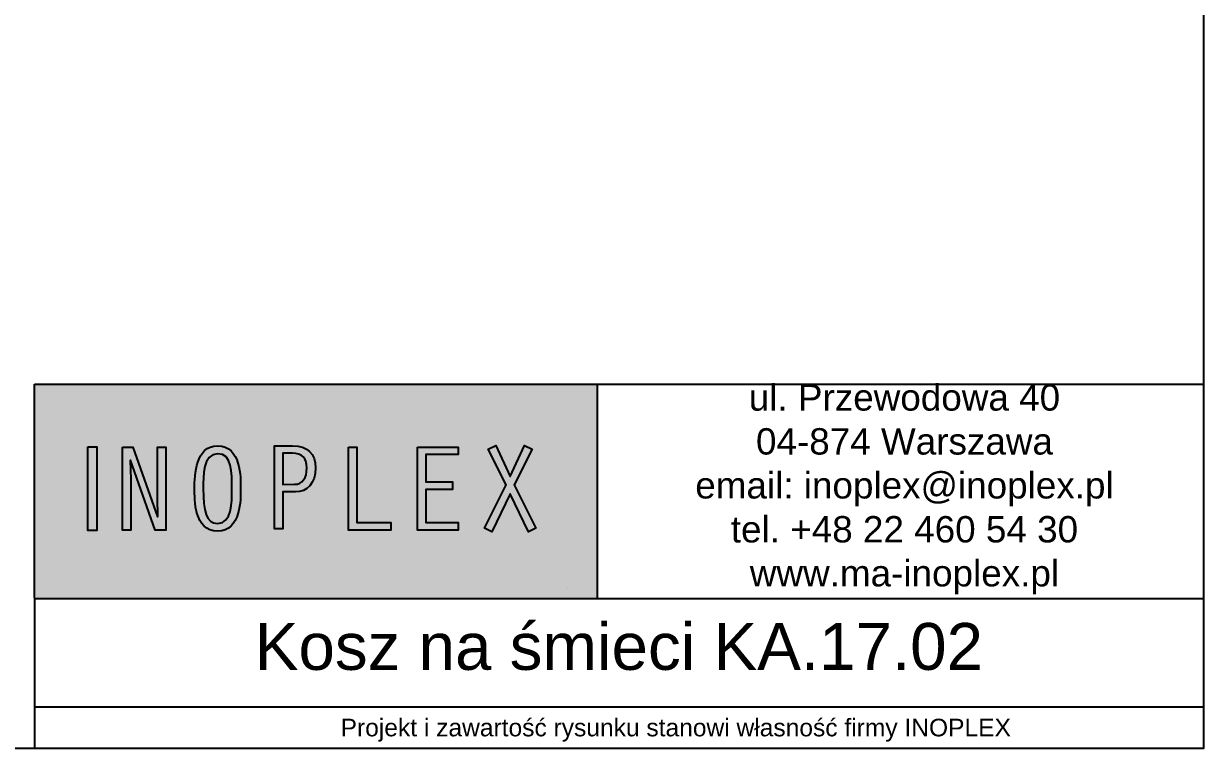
# Model space of a CAD drawing. Header units: millimetres. Extents: x 27990 to 31024, y 14151 to 18280.
# Drawn here: x 29012 to 31024, y 14151 to 15388 of the extents above; entities that cross this region are included whole.
import ezdxf

# ---------------------------------------------------------------- set-up
doc = ezdxf.new("R2010")
doc.units = ezdxf.units.MM
doc.header["$LTSCALE"] = 3
doc.layers.add('LAYER_1', color=7, linetype='Continuous')
doc.styles.get("Standard").update_dxf_attribs({"font": 'arial.ttf'})

msp = doc.modelspace()

# ---------------------------------------------------------------- hatches: boundary and pattern name
h = msp.add_hatch(color=255)
h.dxf.hatch_style = 1
h.paths.add_polyline_path([(29990.3, 14772.9), (29030.2, 14772.9), (29030.2, 14408.3), (29030.2, 14406.5), (29990.3, 14406.5)])
h.paths.add_polyline_path([(29960, 14683.2), (29960, 14501), (29939.8, 14501), (29939.8, 14424.1), (29045, 14424.1), (29045, 14756.1), (29939.8, 14756.1), (29939.8, 14683.2)], flags=16)
h = msp.add_hatch(color=250)
h.dxf.hatch_style = 1
h.paths.add_polyline_path([(29939.8, 14501), (29407.4, 14501), (29407.4, 14683.2), (29939.8, 14683.2), (29939.8, 14756.1), (29045, 14756.1), (29045, 14424.1), (29939.8, 14424.1)])
edge = h.paths.add_edge_path(flags=16)
edge.add_spline(control_points=[(29381.9, 14594.9), (29381.9, 14577), (29382.5, 14522), (29342.6, 14522)], knot_values=[0, 0, 0, 0, 1, 1, 1, 1], degree=3, periodic=0)
edge.add_spline(control_points=[(29342.6, 14522), (29302.2, 14522), (29303.3, 14576.6), (29303.3, 14594.9)], knot_values=[0, 0, 0, 0, 1, 1, 1, 1], degree=3, periodic=0)
edge.add_spline(control_points=[(29303.3, 14594.9), (29303.3, 14618.2), (29304.7, 14667.6), (29342.6, 14667.6)], knot_values=[0, 0, 0, 0, 1, 1, 1, 1], degree=3, periodic=0)
edge.add_spline(control_points=[(29342.6, 14667.6), (29382.5, 14667.6), (29381.9, 14613.6), (29381.9, 14594.9)], knot_values=[0, 0, 0, 0, 1, 1, 1, 1], degree=3, periodic=0)
edge = h.paths.add_edge_path(flags=0)
edge.add_spline(control_points=[(29367, 14594.9), (29367, 14570.2), (29367.2, 14535.3), (29342.6, 14535.3)], knot_values=[0, 0, 0, 0, 1, 1, 1, 1], degree=3, periodic=0)
edge.add_spline(control_points=[(29342.6, 14535.3), (29322.6, 14535.3), (29318.1, 14556.6), (29318.1, 14594.9)], knot_values=[0, 0, 0, 0, 1, 1, 1, 1], degree=3, periodic=0)
edge.add_spline(control_points=[(29318.1, 14594.9), (29318.1, 14615.7), (29317.5, 14654.2), (29342.6, 14654.2)], knot_values=[0, 0, 0, 0, 1, 1, 1, 1], degree=3, periodic=0)
edge.add_spline(control_points=[(29342.6, 14654.2), (29367.7, 14654.2), (29367, 14621.6), (29367, 14594.9)], knot_values=[0, 0, 0, 0, 1, 1, 1, 1], degree=3, periodic=0)
h.paths.add_polyline_path([(29254, 14523.9), (29236.2, 14523.9), (29194.1, 14643.3), (29193.7, 14642.9), (29194.3, 14610.8), (29194.3, 14523.9), (29180.1, 14523.9), (29180.1, 14665.6), (29197.9, 14665.6), (29240, 14546.4), (29240.4, 14546.8), (29239.8, 14578.5), (29239.8, 14665.6), (29254, 14665.6)], flags=16)
h.paths.add_polyline_path([(29136.7, 14523.3), (29121.1, 14523.3), (29121.1, 14666), (29136.7, 14666)], flags=16)
edge = h.paths.add_edge_path(flags=0)
edge.add_spline(control_points=[(29367, 14594.9), (29367, 14621.6), (29367.7, 14654.2), (29342.6, 14654.2)], knot_values=[0, 0, 0, 0, 1, 1, 1, 1], degree=3, periodic=0)
edge.add_spline(control_points=[(29342.6, 14654.2), (29317.5, 14654.2), (29318.1, 14615.7), (29318.1, 14594.9)], knot_values=[0, 0, 0, 0, 1, 1, 1, 1], degree=3, periodic=0)
edge.add_spline(control_points=[(29318.1, 14594.9), (29318.1, 14556.6), (29322.6, 14535.3), (29342.6, 14535.3)], knot_values=[0, 0, 0, 0, 1, 1, 1, 1], degree=3, periodic=0)
edge.add_spline(control_points=[(29342.6, 14535.3), (29367.2, 14535.3), (29367, 14570.2), (29367, 14594.9)], knot_values=[0, 0, 0, 0, 1, 1, 1, 1], degree=3, periodic=0)
h = msp.add_hatch(color=75)
h.dxf.hatch_style = 1
h.paths.add_polyline_path([(29960, 14683.2), (29407.4, 14683.2), (29407.4, 14501), (29960, 14501)])
h.paths.add_polyline_path([(29885.6, 14527.1), (29872.9, 14521.1), (29841.8, 14585.9), (29810.4, 14521.1), (29797.6, 14527.1), (29834.6, 14601), (29804.2, 14661.8), (29817.4, 14668.4), (29841.6, 14615.5), (29865.9, 14668.4), (29879, 14661.8), (29848.6, 14601)], flags=16)
h.paths.add_polyline_path([(29752.7, 14536.6), (29752.7, 14523.9), (29683.7, 14523.9), (29683.7, 14665.6), (29752.7, 14665.6), (29752.7, 14652.9), (29697.9, 14652.9), (29697.9, 14606.1), (29743.2, 14606.1), (29743.2, 14593.4), (29697.9, 14593.4), (29697.9, 14536.6)], flags=16)
h.paths.add_polyline_path([(29638.2, 14536.6), (29638.2, 14523.9), (29565.8, 14523.9), (29565.8, 14665.6), (29580, 14665.6), (29580, 14536.6)], flags=16)
edge = h.paths.add_edge_path(flags=16)
edge.add_spline(control_points=[(29509.7, 14630), (29509.7, 14603.7), (29494.8, 14589), (29475.3, 14589)], knot_values=[0, 0, 0, 0, 1, 1, 1, 1], degree=3, periodic=0)
edge.add_line((29475.3, 14589), (29454, 14589))
edge.add_line((29454, 14589), (29454, 14525.9))
edge.add_line((29454, 14525.9), (29439.8, 14525.9))
edge.add_line((29439.8, 14525.9), (29439.8, 14667.7))
edge.add_line((29439.8, 14667.7), (29470.6, 14667.7))
edge.add_spline(control_points=[(29470.6, 14667.7), (29495.7, 14667.7), (29509.7, 14654.3), (29509.7, 14630)], knot_values=[0, 0, 0, 0, 1, 1, 1, 1], degree=3, periodic=0)
edge = h.paths.add_edge_path(flags=0)
edge.add_spline(control_points=[(29494.8, 14630), (29494.8, 14612.2), (29487.2, 14602.2), (29474, 14602)], knot_values=[0, 0, 0, 0, 1, 1, 1, 1], degree=3, periodic=0)
edge.add_line((29474, 14602), (29454, 14601.8))
edge.add_line((29454, 14601.8), (29454, 14654.9))
edge.add_line((29454, 14654.9), (29470.4, 14654.9))
edge.add_spline(control_points=[(29470.4, 14654.9), (29485.7, 14654.9), (29494.8, 14647.5), (29494.8, 14630)], knot_values=[0, 0, 0, 0, 1, 1, 1, 1], degree=3, periodic=0)
edge = h.paths.add_edge_path(flags=0)
edge.add_spline(control_points=[(29474, 14602), (29487.2, 14602.2), (29494.8, 14612.2), (29494.8, 14630)], knot_values=[0, 0, 0, 0, 1, 1, 1, 1], degree=3, periodic=0)
edge.add_spline(control_points=[(29494.8, 14630), (29494.8, 14647.5), (29485.7, 14654.9), (29470.4, 14654.9)], knot_values=[0, 0, 0, 0, 1, 1, 1, 1], degree=3, periodic=0)
edge.add_line((29470.4, 14654.9), (29454, 14654.9))
edge.add_line((29454, 14654.9), (29454, 14601.8))
edge.add_line((29454, 14601.8), (29474, 14602))
h = msp.add_hatch(color=255)
h.dxf.hatch_style = 1
h.paths.add_polyline_path([(29136.7, 14666), (29121.1, 14666), (29121.1, 14523.3), (29136.7, 14523.3)])
h.paths.add_polyline_path([(29236.2, 14523.9), (29254, 14523.9), (29254, 14665.6), (29239.8, 14665.6), (29239.8, 14578.5), (29240.5, 14545.1), (29197.9, 14665.6), (29180.1, 14665.6), (29180.1, 14523.9), (29194.3, 14523.9), (29194.3, 14610.8), (29193.6, 14644.6)])
edge = h.paths.add_edge_path()
edge.add_spline(control_points=[(29342.6, 14667.6), (29304.7, 14667.6), (29303.3, 14618.2), (29303.3, 14594.9)], knot_values=[0, 0, 0, 0, 1, 1, 1, 1], degree=3, periodic=0)
edge.add_spline(control_points=[(29303.3, 14594.9), (29303.3, 14576.6), (29302.2, 14522), (29342.6, 14522)], knot_values=[0, 0, 0, 0, 1, 1, 1, 1], degree=3, periodic=0)
edge.add_spline(control_points=[(29342.6, 14522), (29382.5, 14522), (29381.9, 14577), (29381.9, 14594.9)], knot_values=[0, 0, 0, 0, 1, 1, 1, 1], degree=3, periodic=0)
edge.add_spline(control_points=[(29381.9, 14594.9), (29381.9, 14613.6), (29382.5, 14667.6), (29342.6, 14667.6)], knot_values=[0, 0, 0, 0, 1, 1, 1, 1], degree=3, periodic=0)
edge = h.paths.add_edge_path(flags=16)
edge.add_spline(control_points=[(29318.1, 14594.9), (29318.1, 14615.7), (29317.5, 14654.2), (29342.6, 14654.2)], knot_values=[0, 0, 0, 0, 1, 1, 1, 1], degree=3, periodic=0)
edge.add_spline(control_points=[(29342.6, 14654.2), (29367.7, 14654.2), (29367, 14621.6), (29367, 14594.9)], knot_values=[0, 0, 0, 0, 1, 1, 1, 1], degree=3, periodic=0)
edge.add_spline(control_points=[(29367, 14594.9), (29367, 14570.2), (29367.2, 14535.3), (29342.6, 14535.3)], knot_values=[0, 0, 0, 0, 1, 1, 1, 1], degree=3, periodic=0)
edge.add_spline(control_points=[(29342.6, 14535.3), (29322.6, 14535.3), (29318.1, 14556.6), (29318.1, 14594.9)], knot_values=[0, 0, 0, 0, 1, 1, 1, 1], degree=3, periodic=0)
edge = h.paths.add_edge_path()
edge.add_line((29439.8, 14525.9), (29454, 14525.9))
edge.add_line((29454, 14525.9), (29454, 14589))
edge.add_line((29454, 14589), (29475.3, 14589))
edge.add_spline(control_points=[(29475.3, 14589), (29494.8, 14589), (29509.7, 14603.7), (29509.7, 14630)], knot_values=[0, 0, 0, 0, 1, 1, 1, 1], degree=3, periodic=0)
edge.add_spline(control_points=[(29509.7, 14630), (29509.7, 14654.3), (29495.7, 14667.7), (29470.6, 14667.7)], knot_values=[0, 0, 0, 0, 1, 1, 1, 1], degree=3, periodic=0)
edge.add_line((29470.6, 14667.7), (29439.8, 14667.7))
edge.add_line((29439.8, 14667.7), (29439.8, 14525.9))
edge = h.paths.add_edge_path(flags=16)
edge.add_line((29454, 14654.9), (29474.8, 14654.9))
edge.add_spline(control_points=[(29470.4, 14654.9), (29485.7, 14654.9), (29494.8, 14647.5), (29494.8, 14630)], knot_values=[0, 0, 0, 0, 1, 1, 1, 1], degree=3, periodic=0)
edge.add_spline(control_points=[(29494.8, 14630), (29494.8, 14612.2), (29487.2, 14602.2), (29474, 14602)], knot_values=[0, 0, 0, 0, 1, 1, 1, 1], degree=3, periodic=0)
edge.add_line((29474, 14602), (29454, 14601.8))
edge.add_line((29454, 14601.8), (29454, 14654.9))
h.paths.add_polyline_path([(29565.8, 14523.9), (29638.2, 14523.9), (29638.2, 14536.6), (29580, 14536.6), (29580, 14665.6), (29565.8, 14665.6)])
h.paths.add_polyline_path([(29697.9, 14652.9), (29752.7, 14652.9), (29752.7, 14665.6), (29683.7, 14665.6), (29683.7, 14523.9), (29752.7, 14523.9), (29752.7, 14536.6), (29697.9, 14536.6), (29697.9, 14593.4), (29743.2, 14593.4), (29743.2, 14606.1), (29697.9, 14606.1)])
h.paths.add_polyline_path([(29879, 14661.8), (29865.9, 14668.4), (29841.6, 14615.5), (29817.4, 14668.4), (29804.2, 14661.8), (29834.6, 14601), (29797.6, 14527.1), (29810.4, 14521.1), (29841.8, 14585.9), (29872.9, 14521.1), (29885.6, 14527.1), (29848.6, 14601)])
h = msp.add_hatch(color=250)
h.dxf.hatch_style = 1
edge = h.paths.add_edge_path()
edge.add_spline(control_points=[(29342.6, 14654.2), (29317.5, 14654.2), (29318.1, 14615.7), (29318.1, 14594.9)], knot_values=[0, 0, 0, 0, 1, 1, 1, 1], degree=3, periodic=0)
edge.add_spline(control_points=[(29318.1, 14594.9), (29318.1, 14556.6), (29322.6, 14535.3), (29342.6, 14535.3)], knot_values=[0, 0, 0, 0, 1, 1, 1, 1], degree=3, periodic=0)
edge.add_spline(control_points=[(29342.6, 14535.3), (29367.2, 14535.3), (29367, 14570.2), (29367, 14594.9)], knot_values=[0, 0, 0, 0, 1, 1, 1, 1], degree=3, periodic=0)
edge.add_spline(control_points=[(29367, 14594.9), (29367, 14621.6), (29367.7, 14654.2), (29342.6, 14654.2)], knot_values=[0, 0, 0, 0, 1, 1, 1, 1], degree=3, periodic=0)
h = msp.add_hatch(color=255)
h.dxf.hatch_style = 1
edge = h.paths.add_edge_path()
edge.add_line((29439.8, 14525.9), (29454, 14525.9))
edge.add_line((29454, 14525.9), (29454, 14589))
edge.add_line((29454, 14589), (29475.3, 14589))
edge.add_spline(control_points=[(29475.3, 14589), (29494.8, 14589), (29509.7, 14603.7), (29509.7, 14630)], knot_values=[0, 0, 0, 0, 1, 1, 1, 1], degree=3, periodic=0)
edge.add_spline(control_points=[(29509.7, 14630), (29509.7, 14654.3), (29495.7, 14667.7), (29470.6, 14667.7)], knot_values=[0, 0, 0, 0, 1, 1, 1, 1], degree=3, periodic=0)
edge.add_line((29470.6, 14667.7), (29439.8, 14667.7))
edge.add_line((29439.8, 14667.7), (29439.8, 14525.9))
edge = h.paths.add_edge_path(flags=16)
edge.add_line((29454, 14601.8), (29454, 14654.9))
edge.add_line((29454, 14654.9), (29480.9, 14654.9))
edge.add_spline(control_points=[(29470.4, 14654.9), (29485.7, 14654.9), (29494.8, 14647.5), (29494.8, 14630)], knot_values=[0, 0, 0, 0, 1, 1, 1, 1], degree=3, periodic=0)
edge.add_spline(control_points=[(29494.8, 14630), (29494.8, 14612.2), (29487.2, 14602.2), (29474, 14602)], knot_values=[0, 0, 0, 0, 1, 1, 1, 1], degree=3, periodic=0)
edge.add_line((29474, 14602), (29454, 14601.8))
h = msp.add_hatch(color=75)
h.dxf.hatch_style = 1
edge = h.paths.add_edge_path()
edge.add_line((29454, 14601.8), (29474, 14602))
edge.add_spline(control_points=[(29474, 14602), (29487.2, 14602.2), (29494.8, 14612.2), (29494.8, 14630)], knot_values=[0, 0, 0, 0, 1, 1, 1, 1], degree=3, periodic=0)
edge.add_spline(control_points=[(29494.8, 14630), (29494.8, 14647.5), (29485.7, 14654.9), (29470.4, 14654.9)], knot_values=[0, 0, 0, 0, 1, 1, 1, 1], degree=3, periodic=0)
edge.add_line((29470.4, 14654.9), (29454, 14654.9))
edge.add_line((29454, 14654.9), (29454, 14601.8))
h = msp.add_hatch(color=255)
h.dxf.hatch_style = 1
h.paths.add_polyline_path([(29565.8, 14523.9), (29638.2, 14523.9), (29638.2, 14536.6), (29580, 14536.6), (29580, 14665.6), (29565.8, 14665.6)])
h = msp.add_hatch(color=255)
h.dxf.hatch_style = 1
h.paths.add_polyline_path([(29683.7, 14523.9), (29752.7, 14523.9), (29752.7, 14536.6), (29697.9, 14536.6), (29697.9, 14593.4), (29743.2, 14593.4), (29743.2, 14606.1), (29697.9, 14606.1), (29697.9, 14652.9), (29752.7, 14652.9), (29752.7, 14665.6), (29683.7, 14665.6)])
h = msp.add_hatch(color=255)
h.dxf.hatch_style = 1
h.paths.add_polyline_path([(29834.6, 14601), (29797.6, 14527.1), (29810.4, 14521.1), (29841.8, 14585.9), (29872.9, 14521.1), (29885.6, 14527.1), (29848.6, 14601), (29879, 14661.8), (29865.9, 14668.4), (29841.6, 14615.5), (29817.4, 14668.4), (29804.2, 14661.8)])

# ---------------------------------------------------------------- linework, layer by layer
for p, q in [((29030.2, 14772.9), (31024.1, 14772.9)), ((29030.2, 14408.3), (29030.2, 14772.9)), ((29990.3, 14772.9), (29990.3, 14406.5)), ((31024.1, 14772.9), (31024.1, 14408.3)), ((29030.2, 14408.3), (29030.2, 14151.2)), ((31024.1, 14406.5), (29030.2, 14406.5)), ((31023.9, 14221.7), (29030.2, 14221.7))]:
    msp.add_line(p, q)
msp.add_lwpolyline([(27990, 18280.2), (31024.1, 18280.2), (31024.1, 14151.2), (27990, 14151.2)], close=True)
at = {"layer": 'LAYER_1'}
msp.add_line((29939.8, 14424.1), (29939.8, 14424.1), dxfattribs=at)
at = {"layer": 'LAYER_1', "color": 255}
for points in [[(29121.1, 14666), (29136.7, 14666), (29136.7, 14523.3), (29121.1, 14523.3), (29121.1, 14666), (29121.1, 14666)], [(29180.1, 14665.6), (29197.9, 14665.6), (29240, 14546.4), (29240.4, 14546.8), (29239.8, 14578.5), (29239.8, 14665.6), (29254, 14665.6), (29254, 14523.9), (29236.2, 14523.9), (29194.1, 14643.3), (29193.7, 14642.9), (29194.3, 14610.8), (29194.3, 14523.9), (29180.1, 14523.9), (29180.1, 14665.6), (29180.1, 14665.6)], [(29454, 14525.9), (29439.8, 14525.9), (29439.8, 14667.7), (29470.6, 14667.7)], [(29470.4, 14654.9), (29454, 14654.9), (29454, 14601.8), (29454, 14601.8)], [(29565.8, 14665.6), (29580, 14665.6), (29580, 14536.6), (29638.2, 14536.6), (29638.2, 14523.9), (29565.8, 14523.9), (29565.8, 14665.6), (29565.8, 14665.6)], [(29683.7, 14665.6), (29752.7, 14665.6), (29752.7, 14652.9), (29697.9, 14652.9), (29697.9, 14606.1), (29743.2, 14606.1), (29743.2, 14593.4), (29697.9, 14593.4), (29697.9, 14536.6), (29752.7, 14536.6), (29752.7, 14523.9), (29683.7, 14523.9), (29683.7, 14665.6), (29683.7, 14665.6)], [(29810.4, 14521.1), (29797.6, 14527.1), (29834.6, 14601), (29804.2, 14661.8), (29817.4, 14668.4), (29841.6, 14615.5), (29865.9, 14668.4), (29879, 14661.8), (29848.6, 14601), (29885.6, 14527.1), (29872.9, 14521.1), (29841.8, 14585.9), (29810.4, 14521.1), (29810.4, 14521.1)], [(29454, 14601.8), (29474, 14602)], [(29475.3, 14589), (29454, 14589), (29454, 14525.9), (29454, 14525.9)]]:
    msp.add_lwpolyline(points, dxfattribs=at)
for points in [[(29303.3, 14594.9), (29303.3, 14618.2), (29304.7, 14667.6), (29342.6, 14667.6)], [(29342.6, 14654.2), (29317.5, 14654.2), (29318.1, 14615.7), (29318.1, 14594.9)], [(29342.6, 14667.6), (29382.5, 14667.6), (29381.9, 14613.6), (29381.9, 14594.9)], [(29367, 14594.9), (29367, 14621.6), (29367.7, 14654.2), (29342.6, 14654.2)], [(29494.8, 14630), (29494.8, 14647.5), (29485.7, 14654.9), (29470.4, 14654.9)], [(29470.6, 14667.7), (29495.7, 14667.7), (29509.7, 14654.3), (29509.7, 14630)], [(29474, 14602), (29487.2, 14602.2), (29494.8, 14612.2), (29494.8, 14630)], [(29509.7, 14630), (29509.7, 14603.7), (29494.8, 14589), (29475.3, 14589)], [(29342.6, 14522), (29302.2, 14522), (29303.3, 14576.6), (29303.3, 14594.9)], [(29318.1, 14594.9), (29318.1, 14556.6), (29322.6, 14535.3), (29342.6, 14535.3)], [(29342.6, 14535.3), (29367.2, 14535.3), (29367, 14570.2), (29367, 14594.9)], [(29381.9, 14594.9), (29381.9, 14577), (29382.5, 14522), (29342.6, 14522)]]:
    msp.add_open_spline(points, degree=3, dxfattribs=at)

# ---------------------------------------------------------------- texts
at = {"attachment_point": 5}
for s, width, gutter_width, heights, insert, char_height in [('ul. Przewodowa 40\\P04-874 Warszawa\\Pemail: inoplex@inoplex.pl\\Ptel. +48 22 460 54 30\\Pwww.ma-inoplex.pl', 1019.877, 1, [432.7], (30514.2, 14593.5), 45), ('Kosz na śmieci KA.17.02', 1993.625, 1, [0], (30027.1, 14324.7), 80), ('Projekt i zawartość rysunku stanowi własność firmy INOPLEX ', 1800.088, 12.5, [70.5], (30124.1, 14182.3), 30)]:
    msp.add_mtext_dynamic_manual_height_columns(s, width=width, gutter_width=gutter_width, heights=heights, dxfattribs=dict(at, insert=insert, char_height=char_height))

doc.saveas('drawing.dxf')
